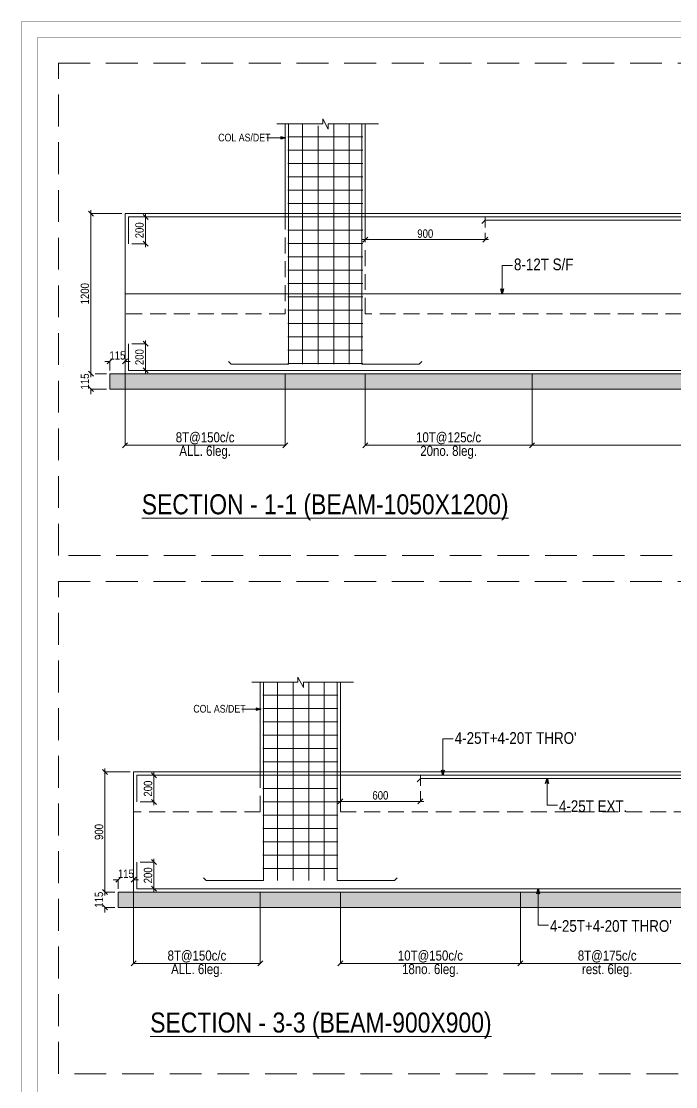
# Model space of a CAD drawing. Header units: millimetres. Extents: x 1112055 to 3390982, y -148532 to 766891.
# Drawn here: x 2315978 to 2335598, y 166506 to 198437 of the extents above; entities that cross this region are included whole.
import ezdxf

# ---------------------------------------------------------------- set-up
doc = ezdxf.new("R2010")
doc.units = ezdxf.units.MM
doc.header["$PDMODE"] = 35
doc.header["$PDSIZE"] = -25
doc.linetypes.add('Hidden', pattern=[9.525, 6.35, -3.175])
for name, color, linetype, lineweight in [('B FOOTING', 49, 'Continuous', 20), ('B HATCH', 250, 'Continuous', 0), ('B P.C.C', 251, 'Continuous', 0), ('B STEEL', 34, 'Continuous', 15), ('B STEEL TEXT', 7, 'Continuous', 15), ('B TITLE BLOCK', 250, 'Continuous', 0), ('B-COL NO', 7, 'Continuous', 5), ('B-ST DIM', 250, 'Continuous', 18), ('P STEEL', 7, 'Continuous', 30)]:
    doc.layers.add(name, color=color, linetype=linetype, lineweight=lineweight)
doc.styles.add('ARIAL', font='arial.ttf')
doc.styles.add('Q1', font='g13f12d.shx', dxfattribs={"width": 0.8})
doc.styles.add('SWINC', font='swissc.ttf')
doc.styles.add('SWINS', font='swissc.ttf')
doc.dimstyles.new('BH-STD', dxfattribs={"dimscale": 0, "dimtxt": 230, "dimasz": 125, "dimexe": 0, "dimexo": 100, "dimgap": 50, "dimtad": 1, "dimdec": 0, "dimzin": 1, "dimdsep": 46, "dimtxsty": 'Q1', "dimblk": 'ARCHTICK', "dimcen": 1, "dimdle": 100, "dimclrd": 250, "dimclre": 250, "dimclrt": 256, "dimadec": 0, "dimazin": 0, "dimtfac": 1, "dimtdec": 0, "dimtix": 1, "dimtofl": 0, "dimtmove": 0, "dimatfit": 2, "dimfxl": 1, "dimtolj": 1, "dimtzin": 0, "dimlwd": 9, "dimlwe": 9, "dimarcsym": 0})
doc.dimstyles.new('BHOOMI', dxfattribs={"dimtxt": 230, "dimasz": 150, "dimexe": 10, "dimexo": 0, "dimgap": 25, "dimtad": 1, "dimdec": 0, "dimzin": 0, "dimdsep": 46, "dimtxsty": 'SWINC', "dimblk": 'OBLIQUE', "dimcen": 0.09, "dimclrd": 250, "dimclre": 250, "dimclrt": 256, "dimaunit": 1, "dimadec": 3, "dimazin": 0, "dimtfac": 1, "dimtdec": 0, "dimtofl": 0, "dimtmove": 1, "dimatfit": 3, "dimfxl": 100, "dimtolj": 1, "dimtzin": 0, "dimlwd": 9, "dimlwe": 5, "dimarcsym": 0})
doc.dimstyles.new('DIM 1', dxfattribs={"dimscale": 0, "dimtxt": 230, "dimasz": 150, "dimexe": 0.18, "dimexo": 0.0625, "dimgap": 0.5, "dimtad": 1, "dimdec": 0, "dimzin": 0, "dimdsep": 46, "dimtxsty": 'ARIAL', "dimblk": 'OBLIQUE', "dimcen": 6, "dimse1": 1, "dimse2": 1, "dimclrd": 256, "dimclrt": 256, "dimadec": 0, "dimazin": 2, "dimtfac": 0.75, "dimtdec": 0, "dimtix": 1, "dimtofl": 0, "dimtmove": 1, "dimatfit": 3, "dimldrblk": 'OPEN30', "dimfxl": 0.18, "dimfrac": 1, "dimtolj": 1, "dimtzin": 0, "dimlwd": -1, "dimarcsym": 0})

# ---------------------------------------------------------------- blocks, each defined once
blk = doc.blocks.new('_Oblique')
at = {"color": 0, "linetype": 'ByBlock', "lineweight": -2}
blk.add_line((-0.5, -0.5), (0.5, 0.5), dxfattribs=at)
blk = doc.blocks.new('_Open30')
at = {"color": 0, "linetype": 'ByBlock', "lineweight": -2}
for p, q in [((-1, 0.27), (0, 0)), ((0, 0), (-1, -0.27)), ((0, 0), (-1, 0))]:
    blk.add_line(p, q, dxfattribs=at)
blk = doc.blocks.new('*D759')
at = {"layer": 'B-ST DIM', "color": 7, "linetype": 'Hidden', "lineweight": 9, "ltscale": 50, "transparency": 16777216}
blk.add_line((2319290, 192572), (2319702, 192572), dxfattribs=at)
at = {"layer": 'B-ST DIM', "color": 7, "lineweight": 9, "ltscale": 50, "transparency": 16777216}
for p, q in [((2319702, 192672), (2319702, 191672)), ((2319290, 191772), (2319702, 191772))]:
    blk.add_line(p, q, dxfattribs=at)
at = {"layer": 'Defpoints', "color": 0, "ltscale": 50, "transparency": 16777216}
for p in [(2319190, 192572), (2319190, 191772), (2319702, 191772)]:
    blk.add_point(p, dxfattribs=at)
at = {"layer": 'B-ST DIM', "color": 7, "lineweight": 9, "ltscale": 50, "transparency": 16777216, "xscale": 150, "yscale": 150, "zscale": 150}
for p, rotation in [((2319702, 192572), 90), ((2319702, 191772), 270)]:
    blk.add_blockref('_Oblique', p, dxfattribs=dict(at, rotation=rotation))
at = {"layer": 'B-ST DIM', "color": 7, "ltscale": 50, "transparency": 16777216, "insert": (2319523, 192172), "char_height": 250, "attachment_point": 5, "rotation": 90, "style": 'SWINC'}
blk.add_mtext('\\A1;200', dxfattribs=at)
blk = doc.blocks.new('*D760')
at = {"layer": 'B-ST DIM', "color": 7, "lineweight": 9, "ltscale": 50, "transparency": 16777216}
for p, q in [((2319290, 188772), (2319702, 188772)), ((2319702, 187872), (2319702, 188872))]:
    blk.add_line(p, q, dxfattribs=at)
at = {"layer": 'B-ST DIM', "color": 7, "linetype": 'Hidden', "lineweight": 9, "ltscale": 50, "transparency": 16777216}
blk.add_line((2319290, 187972), (2319702, 187972), dxfattribs=at)
at = {"layer": 'Defpoints', "color": 0, "ltscale": 50, "transparency": 16777216}
for p in [(2319190, 188772), (2319702, 188772), (2319190, 187972)]:
    blk.add_point(p, dxfattribs=at)
at = {"layer": 'B-ST DIM', "color": 7, "lineweight": 9, "ltscale": 50, "transparency": 16777216, "xscale": 150, "yscale": 150, "zscale": 150}
for p, rotation in [((2319702, 188772), 90), ((2319702, 187972), 270)]:
    blk.add_blockref('_Oblique', p, dxfattribs=dict(at, rotation=rotation))
at = {"layer": 'B-ST DIM', "color": 7, "ltscale": 50, "transparency": 16777216, "insert": (2319523, 188372), "char_height": 250, "attachment_point": 5, "rotation": 90, "style": 'SWINC'}
blk.add_mtext('\\A1;200', dxfattribs=at)
blk = doc.blocks.new('*D761')
at = {"layer": 'B-ST DIM', "color": 7, "lineweight": 9, "ltscale": 50, "transparency": 16777216}
for p, q in [((2326290, 192572), (2326290, 191894)), ((2329990, 191894), (2326190, 191894))]:
    blk.add_line(p, q, dxfattribs=at)
at = {"layer": 'B-ST DIM', "color": 7, "linetype": 'Hidden', "lineweight": 9, "ltscale": 50, "transparency": 16777216}
blk.add_line((2329890, 192572), (2329890, 191894), dxfattribs=at)
at = {"layer": 'Defpoints', "color": 0, "ltscale": 50, "transparency": 16777216}
for p in [(2326290, 192672), (2329890, 192672), (2326290, 191894)]:
    blk.add_point(p, dxfattribs=at)
at = {"layer": 'B-ST DIM', "color": 7, "lineweight": 9, "ltscale": 50, "transparency": 16777216, "xscale": 150, "yscale": 150, "zscale": 150, "rotation": 180}
blk.add_blockref('_Oblique', (2326290, 191894), dxfattribs=at)
at = {"layer": 'B-ST DIM', "color": 7, "lineweight": 9, "ltscale": 50, "transparency": 16777216, "xscale": 150, "yscale": 150, "zscale": 150}
blk.add_blockref('_Oblique', (2329890, 191894), dxfattribs=at)
at = {"layer": 'B-ST DIM', "color": 7, "ltscale": 50, "transparency": 16777216, "insert": (2328090, 192072), "char_height": 250, "attachment_point": 5, "style": 'SWINC'}
blk.add_mtext('\\A1;900', dxfattribs=at)
blk = doc.blocks.new('*D773')
at = {"layer": 'B-ST DIM', "color": 250, "lineweight": 5, "ltscale": 50, "transparency": 16777216}
for p, q in [((2326290, 187872), (2326290, 185722)), ((2331290, 187872), (2331290, 185722))]:
    blk.add_line(p, q, dxfattribs=at)
at = {"layer": 'B-ST DIM', "color": 250, "lineweight": 9, "ltscale": 50, "transparency": 16777216}
blk.add_line((2326290, 185732), (2331290, 185732), dxfattribs=at)
at = {"layer": 'Defpoints', "color": 0, "ltscale": 50, "transparency": 16777216}
for p in [(2326290, 187872), (2331290, 187872), (2331290, 185732)]:
    blk.add_point(p, dxfattribs=at)
at = {"layer": 'B-ST DIM', "color": 250, "lineweight": 9, "ltscale": 50, "transparency": 16777216, "xscale": 150, "yscale": 150, "zscale": 150, "rotation": 180}
blk.add_blockref('_Oblique', (2326290, 185732), dxfattribs=at)
at = {"layer": 'B-ST DIM', "color": 250, "lineweight": 9, "ltscale": 50, "transparency": 16777216, "xscale": 150, "yscale": 150, "zscale": 150}
blk.add_blockref('_Oblique', (2331290, 185732), dxfattribs=at)
at = {"layer": 'B-ST DIM', "color": 7, "ltscale": 50, "transparency": 16777216, "char_height": 300, "attachment_point": 5, "style": 'SWINC'}
for s, insert in [('\\A1;10T@125c/c', (2328790, 185939)), ('\\A1;20no. 8leg.', (2328790, 185518))]:
    blk.add_mtext(s, dxfattribs=dict(at, insert=insert))
blk = doc.blocks.new('*D774')
at = {"layer": 'B-ST DIM', "color": 250, "lineweight": 5, "ltscale": 50, "transparency": 16777216}
for p, q in [((2331290, 187872), (2331290, 185722)), ((2351489, 187872), (2351489, 185722))]:
    blk.add_line(p, q, dxfattribs=at)
at = {"layer": 'B-ST DIM', "color": 250, "lineweight": 9, "ltscale": 50, "transparency": 16777216}
blk.add_line((2351489, 185732), (2331290, 185732), dxfattribs=at)
at = {"layer": 'Defpoints', "color": 0, "ltscale": 50, "transparency": 16777216}
for p in [(2331290, 187872), (2351489, 187872), (2331290, 185732)]:
    blk.add_point(p, dxfattribs=at)
at = {"layer": 'B-ST DIM', "color": 250, "lineweight": 9, "ltscale": 50, "transparency": 16777216, "xscale": 150, "yscale": 150, "zscale": 150, "rotation": 180}
blk.add_blockref('_Oblique', (2331290, 185732), dxfattribs=at)
at = {"layer": 'B-ST DIM', "color": 250, "lineweight": 9, "ltscale": 50, "transparency": 16777216, "xscale": 150, "yscale": 150, "zscale": 150}
blk.add_blockref('_Oblique', (2351489, 185732), dxfattribs=at)
at = {"layer": 'B-ST DIM', "color": 7, "ltscale": 50, "transparency": 16777216, "char_height": 300, "attachment_point": 5, "style": 'SWINC'}
for s, insert in [('\\A1;8T@150c/c', (2341390, 185939)), ('\\A1;rest. 8leg.', (2341390, 185518))]:
    blk.add_mtext(s, dxfattribs=dict(at, insert=insert))
blk = doc.blocks.new('*D776')
at = {"layer": 'B-ST DIM', "color": 250, "lineweight": 5, "ltscale": 50, "transparency": 16777216}
for p, q in [((2319090, 187872), (2319090, 185722)), ((2323890, 187872), (2323890, 185722))]:
    blk.add_line(p, q, dxfattribs=at)
at = {"layer": 'B-ST DIM', "color": 250, "lineweight": 9, "ltscale": 50, "transparency": 16777216}
blk.add_line((2323890, 185732), (2319090, 185732), dxfattribs=at)
at = {"layer": 'Defpoints', "color": 0, "ltscale": 50, "transparency": 16777216}
for p in [(2319090, 187872), (2323890, 187872), (2319090, 185732)]:
    blk.add_point(p, dxfattribs=at)
at = {"layer": 'B-ST DIM', "color": 250, "lineweight": 9, "ltscale": 50, "transparency": 16777216, "xscale": 150, "yscale": 150, "zscale": 150, "rotation": 180}
blk.add_blockref('_Oblique', (2319090, 185732), dxfattribs=at)
at = {"layer": 'B-ST DIM', "color": 250, "lineweight": 9, "ltscale": 50, "transparency": 16777216, "xscale": 150, "yscale": 150, "zscale": 150}
blk.add_blockref('_Oblique', (2323890, 185732), dxfattribs=at)
at = {"layer": 'B-ST DIM', "color": 7, "ltscale": 50, "transparency": 16777216, "char_height": 300, "attachment_point": 5, "style": 'SWINC'}
for s, insert in [('\\A1;8T@150c/c', (2321490, 185939)), ('\\A1;ALL. 6leg.', (2321490, 185518))]:
    blk.add_mtext(s, dxfattribs=dict(at, insert=insert))
blk = doc.blocks.new('*D787')
at = {"layer": 'B-ST DIM', "color": 7, "lineweight": 9, "ltscale": 50, "transparency": 16777216}
for p, q in [((2318064, 187772), (2318064, 192772)), ((2318990, 192672), (2318064, 192672))]:
    blk.add_line(p, q, dxfattribs=at)
at = {"layer": 'B-ST DIM', "color": 7, "linetype": 'Hidden', "lineweight": 9, "ltscale": 50, "transparency": 16777216}
blk.add_line((2318990, 187872), (2318064, 187872), dxfattribs=at)
at = {"layer": 'Defpoints', "color": 0, "ltscale": 50, "transparency": 16777216}
for p in [(2318064, 192672), (2319090, 192672), (2319090, 187872)]:
    blk.add_point(p, dxfattribs=at)
at = {"layer": 'B-ST DIM', "color": 7, "lineweight": 9, "ltscale": 50, "transparency": 16777216, "xscale": 150, "yscale": 150, "zscale": 150}
for p, rotation in [((2318064, 192672), 90), ((2318064, 187872), 270)]:
    blk.add_blockref('_Oblique', p, dxfattribs=dict(at, rotation=rotation))
at = {"layer": 'B-ST DIM', "color": 7, "ltscale": 50, "transparency": 16777216, "insert": (2317886, 190272), "char_height": 250, "attachment_point": 5, "rotation": 90, "style": 'SWINC'}
blk.add_mtext('\\A1;1200', dxfattribs=at)
blk = doc.blocks.new('*D788')
at = {"layer": 'B-ST DIM', "color": 7, "lineweight": 9, "ltscale": 50, "transparency": 16777216}
for p, q in [((2318064, 187872), (2318064, 188022)), ((2318530, 187412), (2318064, 187412)), ((2318064, 187412), (2318064, 187262))]:
    blk.add_line(p, q, dxfattribs=at)
at = {"layer": 'B-ST DIM', "color": 7, "linetype": 'Hidden', "lineweight": 9, "ltscale": 50, "transparency": 16777216}
blk.add_line((2318530, 187872), (2318064, 187872), dxfattribs=at)
at = {"layer": 'Defpoints', "color": 0, "ltscale": 50, "transparency": 16777216}
for p in [(2318630, 187872), (2318064, 187412), (2318630, 187412)]:
    blk.add_point(p, dxfattribs=at)
at = {"layer": 'B-ST DIM', "color": 7, "lineweight": 9, "ltscale": 50, "transparency": 16777216, "xscale": 150, "yscale": 150, "zscale": 150}
for p, rotation in [((2318064, 187872), 270), ((2318064, 187412), 90)]:
    blk.add_blockref('_Oblique', p, dxfattribs=dict(at, rotation=rotation))
at = {"layer": 'B-ST DIM', "color": 7, "ltscale": 50, "transparency": 16777216, "insert": (2317886, 187642), "char_height": 250, "attachment_point": 5, "rotation": 90, "style": 'SWINC'}
blk.add_mtext('\\A1;115', dxfattribs=at)
blk = doc.blocks.new('*D789')
at = {"layer": 'B-ST DIM', "color": 7, "lineweight": 9, "ltscale": 50, "transparency": 16777216}
for p, q in [((2318630, 188242), (2318480, 188242)), ((2319090, 187972), (2319090, 188242)), ((2319090, 188242), (2319240, 188242))]:
    blk.add_line(p, q, dxfattribs=at)
at = {"layer": 'B-ST DIM', "color": 7, "linetype": 'Hidden', "lineweight": 9, "ltscale": 50, "transparency": 16777216}
blk.add_line((2318630, 187972), (2318630, 188242), dxfattribs=at)
at = {"layer": 'Defpoints', "color": 0, "ltscale": 50, "transparency": 16777216}
for p in [(2319090, 188242), (2318630, 187872), (2319090, 187872)]:
    blk.add_point(p, dxfattribs=at)
at = {"layer": 'B-ST DIM', "color": 7, "lineweight": 9, "ltscale": 50, "transparency": 16777216, "xscale": 150, "yscale": 150, "zscale": 150}
blk.add_blockref('_Oblique', (2318630, 188242), dxfattribs=at)
at = {"layer": 'B-ST DIM', "color": 7, "lineweight": 9, "ltscale": 50, "transparency": 16777216, "xscale": 150, "yscale": 150, "zscale": 150, "rotation": 180}
blk.add_blockref('_Oblique', (2319090, 188242), dxfattribs=at)
at = {"layer": 'B-ST DIM', "color": 7, "ltscale": 50, "transparency": 16777216, "insert": (2318860, 188421), "char_height": 250, "attachment_point": 5, "style": 'SWINC'}
blk.add_mtext('\\A1;115', dxfattribs=at)
blk = doc.blocks.new('*D794')
at = {"layer": 'B-ST DIM', "color": 7, "lineweight": 9, "ltscale": 50, "transparency": 16777216}
for p, q in [((2319544, 173240), (2319956, 173240)), ((2319956, 172340), (2319956, 173340))]:
    blk.add_line(p, q, dxfattribs=at)
at = {"layer": 'B-ST DIM', "color": 7, "linetype": 'Hidden', "lineweight": 9, "ltscale": 50, "transparency": 16777216}
blk.add_line((2319544, 172440), (2319956, 172440), dxfattribs=at)
at = {"layer": 'Defpoints', "color": 0, "ltscale": 50, "transparency": 16777216}
for p in [(2319444, 173240), (2319956, 173240), (2319444, 172440)]:
    blk.add_point(p, dxfattribs=at)
at = {"layer": 'B-ST DIM', "color": 7, "lineweight": 9, "ltscale": 50, "transparency": 16777216, "xscale": 150, "yscale": 150, "zscale": 150}
for p, rotation in [((2319956, 173240), 90), ((2319956, 172440), 270)]:
    blk.add_blockref('_Oblique', p, dxfattribs=dict(at, rotation=rotation))
at = {"layer": 'B-ST DIM', "color": 7, "ltscale": 50, "transparency": 16777216, "insert": (2319778, 172840), "char_height": 250, "attachment_point": 5, "rotation": 90, "style": 'SWINC'}
blk.add_mtext('\\A1;200', dxfattribs=at)
blk = doc.blocks.new('*D795')
at = {"layer": 'B-ST DIM', "color": 7, "lineweight": 9, "ltscale": 50, "transparency": 16777216}
for p, q in [((2318487, 172240), (2318487, 176040)), ((2319244, 175940), (2318487, 175940))]:
    blk.add_line(p, q, dxfattribs=at)
at = {"layer": 'B-ST DIM', "color": 7, "linetype": 'Hidden', "lineweight": 9, "ltscale": 50, "transparency": 16777216}
blk.add_line((2318784, 172340), (2318487, 172340), dxfattribs=at)
at = {"layer": 'Defpoints', "color": 0, "ltscale": 50, "transparency": 16777216}
for p in [(2318487, 175940), (2319344, 175940), (2318884, 172340)]:
    blk.add_point(p, dxfattribs=at)
at = {"layer": 'B-ST DIM', "color": 7, "lineweight": 9, "ltscale": 50, "transparency": 16777216, "xscale": 150, "yscale": 150, "zscale": 150}
for p, rotation in [((2318487, 175940), 90), ((2318487, 172340), 270)]:
    blk.add_blockref('_Oblique', p, dxfattribs=dict(at, rotation=rotation))
at = {"layer": 'B-ST DIM', "color": 7, "ltscale": 50, "transparency": 16777216, "insert": (2318308, 174140), "char_height": 250, "attachment_point": 5, "rotation": 90, "style": 'SWINC'}
blk.add_mtext('\\A1;900', dxfattribs=at)
blk = doc.blocks.new('*D796')
at = {"layer": 'B-ST DIM', "color": 7, "lineweight": 9, "ltscale": 50, "transparency": 16777216}
for p, q in [((2318487, 172340), (2318487, 172490)), ((2318784, 171880), (2318487, 171880)), ((2318487, 171880), (2318487, 171730))]:
    blk.add_line(p, q, dxfattribs=at)
at = {"layer": 'B-ST DIM', "color": 7, "linetype": 'Hidden', "lineweight": 9, "ltscale": 50, "transparency": 16777216}
blk.add_line((2318784, 172340), (2318487, 172340), dxfattribs=at)
at = {"layer": 'Defpoints', "color": 0, "ltscale": 50, "transparency": 16777216}
for p in [(2318884, 172340), (2318487, 171880), (2318884, 171880)]:
    blk.add_point(p, dxfattribs=at)
at = {"layer": 'B-ST DIM', "color": 7, "lineweight": 9, "ltscale": 50, "transparency": 16777216, "xscale": 150, "yscale": 150, "zscale": 150}
for p, rotation in [((2318487, 172340), 270), ((2318487, 171880), 90)]:
    blk.add_blockref('_Oblique', p, dxfattribs=dict(at, rotation=rotation))
at = {"layer": 'B-ST DIM', "color": 7, "ltscale": 50, "transparency": 16777216, "insert": (2318308, 172110), "char_height": 250, "attachment_point": 5, "rotation": 90, "style": 'SWINC'}
blk.add_mtext('\\A1;115', dxfattribs=at)
blk = doc.blocks.new('*D797')
at = {"layer": 'B-ST DIM', "color": 7, "lineweight": 9, "ltscale": 50, "transparency": 16777216}
for p, q in [((2318884, 172710), (2318734, 172710)), ((2319344, 172440), (2319344, 172710)), ((2319344, 172710), (2319494, 172710))]:
    blk.add_line(p, q, dxfattribs=at)
at = {"layer": 'B-ST DIM', "color": 7, "linetype": 'Hidden', "lineweight": 9, "ltscale": 50, "transparency": 16777216}
blk.add_line((2318884, 172440), (2318884, 172710), dxfattribs=at)
at = {"layer": 'Defpoints', "color": 0, "ltscale": 50, "transparency": 16777216}
for p in [(2319344, 172710), (2318884, 172340), (2319344, 172340)]:
    blk.add_point(p, dxfattribs=at)
at = {"layer": 'B-ST DIM', "color": 7, "lineweight": 9, "ltscale": 50, "transparency": 16777216, "xscale": 150, "yscale": 150, "zscale": 150}
blk.add_blockref('_Oblique', (2318884, 172710), dxfattribs=at)
at = {"layer": 'B-ST DIM', "color": 7, "lineweight": 9, "ltscale": 50, "transparency": 16777216, "xscale": 150, "yscale": 150, "zscale": 150, "rotation": 180}
blk.add_blockref('_Oblique', (2319344, 172710), dxfattribs=at)
at = {"layer": 'B-ST DIM', "color": 7, "ltscale": 50, "transparency": 16777216, "insert": (2319114, 172888), "char_height": 250, "attachment_point": 5, "style": 'SWINC'}
blk.add_mtext('\\A1;115', dxfattribs=at)
blk = doc.blocks.new('*D798')
at = {"layer": 'B-ST DIM', "color": 7, "lineweight": 9, "ltscale": 50, "transparency": 16777216}
for p, q in [((2319956, 175940), (2319956, 174940)), ((2319544, 175040), (2319956, 175040))]:
    blk.add_line(p, q, dxfattribs=at)
at = {"layer": 'B-ST DIM', "color": 7, "linetype": 'Hidden', "lineweight": 9, "ltscale": 50, "transparency": 16777216}
blk.add_line((2319544, 175840), (2319956, 175840), dxfattribs=at)
at = {"layer": 'Defpoints', "color": 0, "ltscale": 50, "transparency": 16777216}
for p in [(2319444, 175840), (2319444, 175040), (2319956, 175040)]:
    blk.add_point(p, dxfattribs=at)
at = {"layer": 'B-ST DIM', "color": 7, "lineweight": 9, "ltscale": 50, "transparency": 16777216, "xscale": 150, "yscale": 150, "zscale": 150}
for p, rotation in [((2319956, 175840), 90), ((2319956, 175040), 270)]:
    blk.add_blockref('_Oblique', p, dxfattribs=dict(at, rotation=rotation))
at = {"layer": 'B-ST DIM', "color": 7, "ltscale": 50, "transparency": 16777216, "insert": (2319778, 175440), "char_height": 250, "attachment_point": 5, "rotation": 90, "style": 'SWINC'}
blk.add_mtext('\\A1;200', dxfattribs=at)
blk = doc.blocks.new('*D803')
at = {"layer": 'B-ST DIM', "color": 7, "lineweight": 9, "ltscale": 50, "transparency": 16777216}
for p, q in [((2325544, 175840), (2325544, 175057)), ((2328044, 175057), (2325444, 175057))]:
    blk.add_line(p, q, dxfattribs=at)
at = {"layer": 'B-ST DIM', "color": 7, "linetype": 'Hidden', "lineweight": 9, "ltscale": 50, "transparency": 16777216}
blk.add_line((2327944, 175840), (2327944, 175057), dxfattribs=at)
at = {"layer": 'Defpoints', "color": 0, "ltscale": 50, "transparency": 16777216}
for p in [(2325544, 175940), (2327944, 175940), (2325544, 175057)]:
    blk.add_point(p, dxfattribs=at)
at = {"layer": 'B-ST DIM', "color": 7, "lineweight": 9, "ltscale": 50, "transparency": 16777216, "xscale": 150, "yscale": 150, "zscale": 150, "rotation": 180}
blk.add_blockref('_Oblique', (2325544, 175057), dxfattribs=at)
at = {"layer": 'B-ST DIM', "color": 7, "lineweight": 9, "ltscale": 50, "transparency": 16777216, "xscale": 150, "yscale": 150, "zscale": 150}
blk.add_blockref('_Oblique', (2327944, 175057), dxfattribs=at)
at = {"layer": 'B-ST DIM', "color": 7, "ltscale": 50, "transparency": 16777216, "insert": (2326744, 175235), "char_height": 250, "attachment_point": 5, "style": 'SWINC'}
blk.add_mtext('\\A1;600', dxfattribs=at)
blk = doc.blocks.new('*D811')
at = {"layer": 'B-ST DIM', "color": 250, "lineweight": 5, "ltscale": 50, "transparency": 16777216}
for p, q in [((2325544, 172340), (2325544, 170189)), ((2330944, 172340), (2330944, 170189))]:
    blk.add_line(p, q, dxfattribs=at)
at = {"layer": 'B-ST DIM', "color": 250, "lineweight": 9, "ltscale": 50, "transparency": 16777216}
blk.add_line((2325544, 170199), (2330944, 170199), dxfattribs=at)
at = {"layer": 'Defpoints', "color": 0, "ltscale": 50, "transparency": 16777216}
for p in [(2325544, 172340), (2330944, 172340), (2330944, 170199)]:
    blk.add_point(p, dxfattribs=at)
at = {"layer": 'B-ST DIM', "color": 250, "lineweight": 9, "ltscale": 50, "transparency": 16777216, "xscale": 150, "yscale": 150, "zscale": 150, "rotation": 180}
blk.add_blockref('_Oblique', (2325544, 170199), dxfattribs=at)
at = {"layer": 'B-ST DIM', "color": 250, "lineweight": 9, "ltscale": 50, "transparency": 16777216, "xscale": 150, "yscale": 150, "zscale": 150}
blk.add_blockref('_Oblique', (2330944, 170199), dxfattribs=at)
at = {"layer": 'B-ST DIM', "color": 7, "ltscale": 50, "transparency": 16777216, "char_height": 300, "attachment_point": 5, "style": 'SWINC'}
for s, insert in [('\\A1;10T@150c/c', (2328244, 170407)), ('\\A1;18no. 6leg.', (2328244, 169986))]:
    blk.add_mtext(s, dxfattribs=dict(at, insert=insert))
blk = doc.blocks.new('*D812')
at = {"layer": 'B-ST DIM', "color": 250, "lineweight": 5, "ltscale": 50, "transparency": 16777216}
for p, q in [((2330944, 172340), (2330944, 170189)), ((2336144, 172340), (2336144, 170189))]:
    blk.add_line(p, q, dxfattribs=at)
at = {"layer": 'B-ST DIM', "color": 250, "lineweight": 9, "ltscale": 50, "transparency": 16777216}
blk.add_line((2336144, 170199), (2330944, 170199), dxfattribs=at)
at = {"layer": 'Defpoints', "color": 0, "ltscale": 50, "transparency": 16777216}
for p in [(2330944, 172340), (2336144, 172340), (2330944, 170199)]:
    blk.add_point(p, dxfattribs=at)
at = {"layer": 'B-ST DIM', "color": 250, "lineweight": 9, "ltscale": 50, "transparency": 16777216, "xscale": 150, "yscale": 150, "zscale": 150, "rotation": 180}
blk.add_blockref('_Oblique', (2330944, 170199), dxfattribs=at)
at = {"layer": 'B-ST DIM', "color": 250, "lineweight": 9, "ltscale": 50, "transparency": 16777216, "xscale": 150, "yscale": 150, "zscale": 150}
blk.add_blockref('_Oblique', (2336144, 170199), dxfattribs=at)
at = {"layer": 'B-ST DIM', "color": 7, "ltscale": 50, "transparency": 16777216, "char_height": 300, "attachment_point": 5, "style": 'SWINC'}
for s, insert in [('\\A1;8T@175c/c', (2333544, 170407)), ('\\A1;rest. 6leg.', (2333544, 169986))]:
    blk.add_mtext(s, dxfattribs=dict(at, insert=insert))
blk = doc.blocks.new('*D813')
at = {"layer": 'B-ST DIM', "color": 250, "lineweight": 5, "ltscale": 50, "transparency": 16777216}
for p, q in [((2319344, 172340), (2319344, 170189)), ((2323144, 172340), (2323144, 170189))]:
    blk.add_line(p, q, dxfattribs=at)
at = {"layer": 'B-ST DIM', "color": 250, "lineweight": 9, "ltscale": 50, "transparency": 16777216}
blk.add_line((2323144, 170199), (2319344, 170199), dxfattribs=at)
at = {"layer": 'Defpoints', "color": 0, "ltscale": 50, "transparency": 16777216}
for p in [(2319344, 172340), (2323144, 172340), (2319344, 170199)]:
    blk.add_point(p, dxfattribs=at)
at = {"layer": 'B-ST DIM', "color": 250, "lineweight": 9, "ltscale": 50, "transparency": 16777216, "xscale": 150, "yscale": 150, "zscale": 150, "rotation": 180}
blk.add_blockref('_Oblique', (2319344, 170199), dxfattribs=at)
at = {"layer": 'B-ST DIM', "color": 250, "lineweight": 9, "ltscale": 50, "transparency": 16777216, "xscale": 150, "yscale": 150, "zscale": 150}
blk.add_blockref('_Oblique', (2323144, 170199), dxfattribs=at)
at = {"layer": 'B-ST DIM', "color": 7, "ltscale": 50, "transparency": 16777216, "char_height": 300, "attachment_point": 5, "style": 'SWINC'}
for s, insert in [('\\A1;8T@150c/c', (2321244, 170407)), ('\\A1;ALL. 6leg.', (2321244, 169986))]:
    blk.add_mtext(s, dxfattribs=dict(at, insert=insert))

msp = doc.modelspace()

# ---------------------------------------------------------------- hatches: boundary and pattern name
at = {"layer": 'B HATCH', "lineweight": 0}
h = msp.add_hatch(dxfattribs=at)
h.set_pattern_fill('AR-CONC', color=250, scale=3, style=0)
h.set_pattern_definition([(50, (804158.6, -332174.44), (546.55401, -47.81726), [57.15, -628.65]), (355, (804158.6, -332174.44), (-105.73026, 573.17054), [45.72, -502.92175]), (100.451445, (804204.16, -332178.43), (440.82374, 525.35326), [48.57003, -534.27073]), (46.1842, (804158.6, -332022.04), (813.23712, -126.12698), [85.725, -942.975]), (96.63556, (804226.4, -332032.55), (712.2124, 742.27837), [72.85507, -801.40682]), (351.18415, (804158.6, -332022), (712.2124, 742.27837), [68.5799, -754.3792]), (21, (804234.8, -332060.14), (454.84317, -306.7956), [57.15, -628.65]), (326, (804234.8, -332060.14), (185.40609, 552.5639), [45.72, -502.92]), (71.451445, (804272.7, -332085.7), (640.24926, 245.7683), [48.57003, -534.26981]), (37.5, (804158.61, -332174.44), (9.26581, 253.665117), [0, -496.824, 0, -510.54, 0, -504.825]), (7.5, (804158.6, -332174.44), (200.458988, 300.541724), [0, -291.084, 0, -485.394, 0, -192.405]), (327.5, (803988.69, -332174.44), (406.771786, -17.186232), [0, -190.5, 0, -594.36, 0, -788.67]), (317.5, (803912.5, -332174.44), (444.387544, 76.27947), [0, -247.65, 0, -394.716, 0, -560.07])])
h.paths.add_polyline_path([(2431549.6, 187411.9), (2431549.6, 187871.9), (2318629.5, 187871.9), (2318629.5, 187411.9)])
h = msp.add_hatch(dxfattribs=at)
h.set_pattern_fill('AR-CONC', color=250, scale=3, style=0)
h.set_pattern_definition([(50, (768213.33, -347706.66), (546.55401, -47.81726), [57.15, -628.65]), (355, (768213.33, -347706.66), (-105.73026, 573.17054), [45.72, -502.92175]), (100.451445, (768258.9, -347710.65), (440.82374, 525.35326), [48.57003, -534.27073]), (46.1842, (768213.3, -347554.26), (813.23712, -126.12698), [85.725, -942.975]), (96.63556, (768281.1, -347564.8), (712.2124, 742.27837), [72.85507, -801.40682]), (351.18415, (768213.3, -347554.3), (712.2124, 742.27837), [68.5799, -754.3792]), (21, (768289.53, -347592.36), (454.84317, -306.7956), [57.15, -628.65]), (326, (768289.53, -347592.36), (185.40609, 552.5639), [45.72, -502.92]), (71.451445, (768327.44, -347617.93), (640.24926, 245.7683), [48.57003, -534.26981]), (37.5, (768213.33, -347706.66), (9.26581, 253.665117), [0, -496.824, 0, -510.54, 0, -504.825]), (7.5, (768213.33, -347706.66), (200.458988, 300.541724), [0, -291.084, 0, -485.394, 0, -192.405]), (327.5, (768043.4, -347706.66), (406.771786, -17.186232), [0, -190.5, 0, -594.36, 0, -788.67]), (317.5, (767967.2, -347706.66), (444.387544, 76.27947), [0, -247.65, 0, -394.716, 0, -560.07])])
h.paths.add_polyline_path([(2318884.3, 172339.7), (2318884.3, 171879.7), (2367804.3, 171879.7), (2367804.3, 172339.7)])

# ---------------------------------------------------------------- linework, layer by layer
at = {"layer": 'B FOOTING', "color": 1, "lineweight": 13, "ltscale": 10}
for p, q in [((2323889.6, 195363.8), (2323889.6, 192671.9)), ((2326289.6, 195363.8), (2326289.6, 192671.9)), ((2323144.3, 178631.6), (2323144.3, 175939.7)), ((2325544.3, 178631.6), (2325544.3, 175939.7))]:
    msp.add_line(p, q, dxfattribs=at)
at = {"layer": 'B FOOTING'}
for p, q in [((2319089.5, 187871.9), (2319089.5, 192671.9)), ((2319089.5, 192671.9), (2431089.6, 192671.9)), ((2319344.3, 175939.7), (2319344.3, 172339.7)), ((2319344.3, 175939.7), (2367344.3, 175939.7))]:
    msp.add_line(p, q, dxfattribs=at)
at = {"layer": 'B FOOTING', "color": 1, "lineweight": 13, "ltscale": 10}
for points in [[(2326687, 195363.8), (2325179.3, 195363.8), (2325179.3, 195205.4), (2325014, 195514.8), (2325014, 195363.8), (2323640, 195363.8)], [(2325941.7, 178631.6), (2324434, 178631.6), (2324434, 178473.2), (2324268.7, 178782.6), (2324268.7, 178631.6), (2322894.7, 178631.6)]]:
    msp.add_lwpolyline(points, dxfattribs=at)
at = {"layer": 'B FOOTING'}
for points in [[(2318629.5, 187871.9), (2431549.6, 187871.9), (2431549.6, 187411.9), (2318629.5, 187411.9)], [(2318884.3, 172339.7), (2367804.3, 172339.7), (2367804.3, 171879.7), (2318884.3, 171879.7)]]:
    msp.add_lwpolyline(points, close=True, dxfattribs=at)
at = {"layer": 'B P.C.C', "color": 250, "linetype": 'Hidden', "lineweight": 0, "ltscale": 150}
for points in [[(2317088.7, 197181.9), (2448364.5, 197181.9), (2448364.5, 182426.9), (2317088.7, 182426.9)], [(2317088.7, 181649.7), (2382820.1, 181649.7), (2382820.1, 166894.7), (2317088.7, 166894.7)]]:
    msp.add_lwpolyline(points, close=True, dxfattribs=at)
at = {"layer": 'B P.C.C', "color": 250, "linetype": 'Hidden', "lineweight": 0, "ltscale": 75}
for points in [[(2323889.6, 192671.9), (2323889.6, 189671.9), (2319089.5, 189671.9)], [(2356489.5, 192671.9), (2356489.5, 189671.9), (2326289.6, 189671.9), (2326289.6, 192671.9)], [(2323144.3, 175939.7), (2323144.3, 174739.7), (2319344.3, 174739.7)], [(2325544.3, 175939.7), (2325544.3, 174739.7), (2341544.4, 174739.7), (2341544.4, 175939.7)]]:
    msp.add_lwpolyline(points, dxfattribs=at)
at = {"layer": 'B STEEL'}
for p, q in [((2329789.6, 192371.9), (2329889.6, 192471.9)), ((2329889.6, 192471.9), (2352889.5, 192471.9)), ((2319089.5, 190271.9), (2431089.6, 190271.9)), ((2327844.3, 175639.7), (2327944.3, 175739.7)), ((2339144.4, 175739.7), (2327944.3, 175739.7))]:
    msp.add_line(p, q, dxfattribs=at)
for points in [[(2319189.5, 191771.9), (2319189.5, 192571.9), (2430989.6, 192571.9), (2430989.6, 191771.9)], [(2319189.5, 188771.9), (2319189.5, 187971.9), (2430989.6, 187971.9), (2430989.6, 188771.9)], [(2319444.3, 175039.7), (2319444.3, 175839.7), (2367244.3, 175839.7), (2367244.3, 175039.7)], [(2319444.3, 173239.7), (2319444.3, 172439.7), (2367244.3, 172439.7), (2367244.3, 173239.7)]]:
    msp.add_lwpolyline(points, dxfattribs=at)
at = {"layer": 'B TITLE BLOCK', "color": 1, "const_width": 10.8}
msp.add_lwpolyline([(2464580.5, 198431.1), (2464580.5, 132284.8), (2315983.6, 132284.8), (2315983.6, 198431.1)], close=True, dxfattribs=at)
at = {"layer": 'B TITLE BLOCK', "color": 250, "lineweight": 0, "const_width": 10.8}
msp.add_lwpolyline([(2464099.8, 197950.5), (2464099.8, 132765.4), (2316464.3, 132765.4), (2316464.3, 197950.5)], close=True, dxfattribs=at)
at = {"layer": 'P STEEL', "color": 250, "lineweight": 0}
for p, q in [((2324404.8, 195363.8), (2324404.8, 188162.1)), ((2324876.4, 195306.7), (2324876.4, 188162.1)), ((2325348, 195363.8), (2325348, 188162.1)), ((2325804.8, 195363.8), (2325804.8, 188162.1)), ((2323964.6, 194976.2), (2326214.6, 194976.2)), ((2323964.6, 194576.2), (2326214.6, 194576.2)), ((2323964.6, 194176.2), (2326214.6, 194176.2)), ((2323964.6, 193776.2), (2326214.6, 193776.2)), ((2323964.6, 193376.2), (2326214.6, 193376.2)), ((2323964.6, 192976.2), (2326214.6, 192976.2)), ((2323964.6, 192576.2), (2326214.6, 192576.2)), ((2323964.6, 192176.2), (2326214.6, 192176.2)), ((2323964.6, 191776.2), (2326214.6, 191776.2)), ((2323964.6, 191376.2), (2326214.6, 191376.2)), ((2323964.6, 190976.2), (2326214.6, 190976.2)), ((2323964.6, 190576.2), (2326214.6, 190576.2)), ((2323964.6, 190176.2), (2326214.6, 190176.2)), ((2323964.6, 189776.2), (2326214.6, 189776.2)), ((2323964.6, 189376.2), (2326214.6, 189376.2)), ((2323964.6, 188976.2), (2326214.6, 188976.2)), ((2323964.6, 188576.2), (2326214.6, 188576.2)), ((2323964.6, 188176.2), (2326214.6, 188176.2)), ((2323659.5, 178631.6), (2323659.5, 172683.6)), ((2324131.1, 178631.6), (2324131.1, 172683.6)), ((2324602.7, 178631.6), (2324602.7, 172683.6)), ((2325059.5, 178631.6), (2325059.5, 172683.6)), ((2323219.3, 178244), (2325469.3, 178244)), ((2323219.3, 177844), (2325469.3, 177844)), ((2323219.3, 177444), (2325469.3, 177444)), ((2323219.3, 177044), (2325469.3, 177044)), ((2323219.3, 176644), (2325469.3, 176644)), ((2323219.3, 176244), (2325469.3, 176244)), ((2323219.3, 175844), (2325469.3, 175844)), ((2323219.3, 175444), (2325469.3, 175444)), ((2323219.3, 175044), (2325469.3, 175044)), ((2323219.3, 174644), (2325469.3, 174644)), ((2323219.3, 174244), (2325469.3, 174244)), ((2323219.3, 173844), (2325469.3, 173844)), ((2323219.3, 173444), (2325469.3, 173444)), ((2323219.3, 173044), (2325469.3, 173044))]:
    msp.add_line(p, q, dxfattribs=at)
for points in [[(2323989.6, 195363.8), (2323989.6, 188162.1), (2322267.5, 188162.1), (2322189.6, 188243.9)], [(2326189.6, 195363.8), (2326189.6, 188162.1), (2327911.6, 188162.1), (2327989.6, 188243.9)], [(2323244.3, 178631.6), (2323244.3, 172683.6), (2321522.2, 172683.6), (2321444.3, 172765.4)], [(2325444.3, 178631.6), (2325444.3, 172683.6), (2327166.3, 172683.6), (2327244.3, 172765.4)]]:
    msp.add_lwpolyline(points, dxfattribs=at)

# ---------------------------------------------------------------- texts
at = {"layer": 'B STEEL TEXT', "lineweight": 5, "style": 'SWINS'}
for p in [(2321881.8, 194837.6), (2321136.5, 177718.2)]:
    msp.add_text('COL AS/DET', height=230, dxfattribs=at).set_placement(p)
at = {"layer": 'B STEEL TEXT', "lineweight": 9, "style": 'SWINC'}
for s, p in [('8-12T S/F', (2330749.6, 190976.2)), ("4-25T+4-20T THRO'", (2328973.9, 176781.3)), ('4-25T EXT.', (2332097.7, 174738.8)), ("4-25T+4-20T THRO'", (2331830.2, 171148))]:
    msp.add_text(s, height=350, dxfattribs=at).set_placement(p)
at = {"layer": 'B-COL NO', "color": 3, "lineweight": 15, "style": 'SWINC'}
for s, p in [('%%USECTION - 1-1 (BEAM-1050X1200)', (2319588.5, 183661.2)), ('%%USECTION - 3-3 (BEAM-900X900)', (2319843.2, 168128.9))]:
    msp.add_text(s, height=600, dxfattribs=at).set_placement(p)

# ---------------------------------------------------------------- dimensions: what is measured, and where the dimension line sits
at = {"layer": 'B-ST DIM', "ltscale": 50}
for base, p1, p2, angle, picture, middle in [((2318064.3, 192671.9), (2319089.5, 187871.9), (2319089.5, 192671.9), 90, '*D787', (2317885.8, 190271.9)), ((2319701.7, 191771.9), (2319189.5, 192571.9), (2319189.5, 191771.9), 270, '*D759', (2319523.2, 192171.9)), ((2326289.6, 191894), (2329889.6, 192671.9), (2326289.6, 192671.9), 180, '*D761', (2328089.6, 192072.3)), ((2319701.7, 188771.9), (2319189.5, 187971.9), (2319189.5, 188771.9), 90, '*D760', (2319523.2, 188371.9)), ((2318064.3, 187411.9), (2318629.5, 187871.9), (2318629.5, 187411.9), 90, '*D788', (2317886, 187641.9)), ((2318486.7, 175939.7), (2318884.3, 172339.7), (2319344.3, 175939.7), 90, '*D795', (2318308.3, 174139.7)), ((2319956.5, 175039.7), (2319444.3, 175839.7), (2319444.3, 175039.7), 270, '*D798', (2319778, 175439.7)), ((2325544.3, 175056.9), (2327944.3, 175939.7), (2325544.3, 175939.7), 180, '*D803', (2326744.3, 175235.2)), ((2319956.5, 173239.7), (2319444.3, 172439.7), (2319444.3, 173239.7), 90, '*D794', (2319778, 172839.7)), ((2318486.7, 171879.7), (2318884.3, 172339.7), (2318884.3, 171879.7), 90, '*D796', (2318308.3, 172109.7))]:
    dim = msp.add_linear_dim(base=base, p1=p1, p2=p2, angle=angle, dimstyle='BH-STD', override={"dimscale": 1, "dimtxt": 250, "dimasz": 150, "dimlfac": 0.25, "dimtxsty": 'SWINC', "dimblk1": 'Oblique', "dimblk2": 'Oblique', "dimsah": 1, "dimclrd": 7, "dimclre": 7, "dimclrt": 7}, dxfattribs=at)
    dim.commit()
    dim.dimension.update_dxf_attribs({"geometry": picture, "text_midpoint": middle})
for base, p1, p2, picture, middle in [((2319089.5, 188242.3), (2318629.5, 187871.9), (2319089.5, 187871.9), '*D789', (2318859.5, 188420.6)), ((2319344.3, 172710), (2318884.3, 172339.7), (2319344.3, 172339.7), '*D797', (2319114.3, 172888.4))]:
    dim = msp.add_linear_dim(base=base, p1=p1, p2=p2, dimstyle='BH-STD', override={"dimscale": 1, "dimtxt": 250, "dimasz": 150, "dimlfac": 0.25, "dimtxsty": 'SWINC', "dimblk1": 'Oblique', "dimblk2": 'Oblique', "dimsah": 1, "dimclrd": 7, "dimclre": 7, "dimclrt": 7}, dxfattribs=at)
    dim.commit()
    dim.dimension.update_dxf_attribs({"geometry": picture, "text_midpoint": middle})
for base, p1, p2, text, picture, middle in [((2319089.5, 185731.7), (2323889.6, 187871.9), (2319089.5, 187871.9), '8T@150c/c\\XALL. 6leg.', '*D776', (2321489.6, 185731.7)), ((2331289.6, 185731.7), (2351489.5, 187871.9), (2331289.6, 187871.9), '8T@150c/c\\Xrest. 8leg.', '*D774', (2341389.5, 185731.7)), ((2319344.3, 170199.5), (2323144.3, 172339.7), (2319344.3, 172339.7), '8T@150c/c\\XALL. 6leg.', '*D813', (2321244.3, 170199.5)), ((2330944.3, 170199.5), (2336144.4, 172339.7), (2330944.3, 172339.7), '8T@175c/c\\Xrest. 6leg.', '*D812', (2333544.4, 170199.5))]:
    dim = msp.add_linear_dim(base=base, p1=p1, p2=p2, angle=180, text=text, dimstyle='BHOOMI', override={"dimtxt": 300, "dimclrt": 7}, dxfattribs=at)
    dim.commit()
    dim.dimension.update_dxf_attribs({"geometry": picture, "text_midpoint": middle})
for base, p1, p2, text, picture, middle in [((2331289.6, 185731.7), (2326289.6, 187871.9), (2331289.6, 187871.9), '10T@125c/c\\X20no. 8leg.', '*D773', (2328789.6, 185731.7)), ((2330944.3, 170199.5), (2325544.3, 172339.7), (2330944.3, 172339.7), '10T@150c/c\\X18no. 6leg.', '*D811', (2328244.3, 170199.5))]:
    dim = msp.add_linear_dim(base=base, p1=p1, p2=p2, text=text, dimstyle='BHOOMI', override={"dimtxt": 300, "dimclrt": 7}, dxfattribs=at)
    dim.commit()
    dim.dimension.update_dxf_attribs({"geometry": picture, "text_midpoint": middle})

# ---------------------------------------------------------------- leaders
at = {"layer": 'B STEEL TEXT', "lineweight": 5}
for points in [[(2323900.3, 194942.5), (2323335.9, 194942.5)], [(2330391.3, 190271.9), (2330391.3, 191122.8), (2330702.3, 191122.8)], [(2323155, 177823.2), (2322590.6, 177823.2)], [(2328615.6, 175839.7), (2328615.6, 176928), (2328926.6, 176928)], [(2331739.4, 175739.7), (2331739.4, 174942.2), (2332050.4, 174942.2)], [(2331471.8, 172439.7), (2331471.8, 171351.4), (2331782.9, 171351.4)]]:
    msp.add_leader(points, dimstyle='DIM 1', override={"dimscale": 1, "dimtad": 0, "dimtxsty": 'SWINC', "dimfxlon": 1, "dimlwd": 5, "dimarcsym": 2}, dxfattribs=at)

doc.saveas('drawing.dxf')
